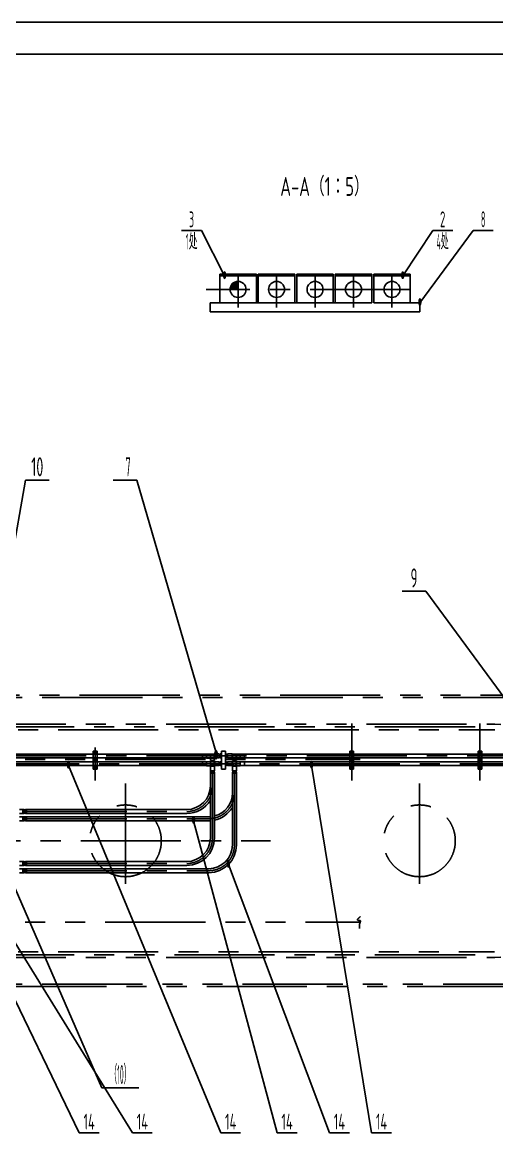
# Model space of a CAD drawing. Header units: millimetres. Extents: x 97 to 21097, y 66 to 14916.
# Drawn here: x 12152 to 15852, y 6259 to 14916 of the extents above; entities that cross this region are included whole.
import ezdxf
from ezdxf.enums import TextEntityAlignment as Align

# ---------------------------------------------------------------- set-up
doc = ezdxf.new("R2010")
doc.units = ezdxf.units.MM
doc.header["$LTSCALE"] = 500
doc.header["$MEASUREMENT"] = 0
doc.linetypes.add('G', pattern=[2, 1.25, -0.25, 0.25, -0.25])
doc.linetypes.add('K', pattern=[2.5, 1.25, -0.25, 0.25, -0.25, 0.25, -0.25])
for name, color, linetype in [('01', 7, 'Continuous'), ('02', 1, 'Continuous'), ('05', 4, 'G'), ('07', 6, 'K'), ('11', 3, 'Continuous')]:
    doc.layers.add(name, color=color, linetype=linetype)
doc.styles.get("Standard").update_dxf_attribs({"font": 'isocp', "width": 0.707, "bigfont": 'intecad.shx'})

# ---------------------------------------------------------------- blocks, each defined once
blk = doc.blocks.new('*U130')
at = {"layer": '01'}
blk.add_lwpolyline([(415, 292), (25, 292)], dxfattribs=at)
at = {"layer": '02'}
blk.add_lwpolyline([(420, 297), (0, 297)], dxfattribs=at)

msp = doc.modelspace()

# ---------------------------------------------------------------- hatches: boundary and pattern name
at = {"layer": '01', "ltscale": 1.25}
h = msp.add_hatch(dxfattribs=at)
h.set_pattern_fill('ANSI31', color=256, scale=0.25, style=0)
h.set_pattern_definition([(45, (10619.492166, 165.87253), (-0.02209708691, 0.02209708691), [])])
h.paths.add_polyline_path([(13772.4, 12832.8), (13834.9, 12832.8), (13834.9, 12895.3, 0.414214)])

# ---------------------------------------------------------------- linework, layer by layer
at = {"layer": '01', "color": 7, "linetype": 'Continuous', "ltscale": 1.25}
for p, q in [((13692.4, 12952.8), (13977.4, 12952.8)), ((13692.4, 12727.8), (13692.4, 12952.8)), ((13692.4, 12937.8), (13977.4, 12937.8)), ((13977.4, 12952.8), (13977.4, 12727.8)), ((13992.4, 12952.8), (14277.4, 12952.8)), ((13992.4, 12727.8), (13992.4, 12952.8)), ((13992.4, 12937.8), (14277.4, 12937.8)), ((14277.4, 12952.8), (14277.4, 12727.8)), ((14292.4, 12952.8), (14577.4, 12952.8)), ((14292.4, 12727.8), (14292.4, 12952.8)), ((14292.4, 12937.8), (14577.4, 12937.8)), ((14577.4, 12952.8), (14577.4, 12727.8)), ((14592.4, 12952.8), (14877.4, 12952.8)), ((14592.4, 12727.8), (14592.4, 12952.8)), ((14592.4, 12937.8), (14877.4, 12937.8)), ((14877.4, 12952.8), (14877.4, 12727.8)), ((14892.4, 12952.8), (15177.4, 12952.8)), ((14892.4, 12727.8), (14892.4, 12952.8)), ((14892.4, 12937.8), (15177.4, 12937.8)), ((15177.4, 12952.8), (15177.4, 12727.8)), ((14695.8, 12727.8), (13617.4, 12727.8)), ((13617.4, 12657.8), (13617.4, 12727.8)), ((13977.4, 12727.8), (13692.4, 12727.8)), ((14277.4, 12727.8), (13992.4, 12727.8)), ((14577.4, 12727.8), (14292.4, 12727.8)), ((14877.4, 12727.8), (14592.4, 12727.8)), ((15252.4, 12727.8), (14892.4, 12727.8)), ((15252.4, 12727.8), (15252.4, 12657.8)), ((15252.4, 12657.8), (13617.4, 12657.8)), ((12705.7, 9092.9), (12705.7, 9233.9)), ((12735.7, 9233.9), (12705.7, 9233.9)), ((12705.7, 9233.9), (12705.7, 9227.9)), ((12735.7, 9224.9), (12705.7, 9224.9)), ((12705.7, 9224.9), (12705.7, 9167.9)), ((12705.7, 9218.9), (12705.7, 9221.9)), ((12735.7, 9218.9), (12705.7, 9218.9)), ((12735.7, 9218.9), (12705.7, 9218.9)), ((12713.7, 9218.9), (12713.7, 9233.9)), ((12720.7, 9083.3), (12720.7, 9233.9)), ((12727.7, 9218.9), (12727.7, 9233.9)), ((12735.7, 9092.9), (12735.7, 9233.9)), ((12735.7, 9227.9), (12735.7, 9233.9)), ((12735.7, 9167.9), (12735.7, 9224.9)), ((12735.7, 9221.9), (12735.7, 9218.9)), ((13619.1, 9211.7), (13619.3, 9195.9)), ((13624.9, 9176.5), (13624.9, 9180.6)), ((13626.2, 9176.5), (13626.1, 9180.6)), ((13643.9, 9176.5), (13643.9, 9180.8)), ((13645.2, 9176.5), (13645.1, 9180.8)), ((13653.4, 9206.6), (13650.3, 9206.6)), ((13653.4, 9205.3), (13650.3, 9205.3)), ((13653.4, 9187.6), (13650.5, 9187.6)), ((13653.4, 9186.4), (13650.5, 9186.3)), ((13688.4, 9180.9), (13688.4, 9212)), ((13695.7, 9212), (13695.7, 9180.9)), ((13705.7, 9092.9), (13705.7, 9233.9)), ((13705.7, 9233.9), (13705.7, 9227.9)), ((13735.7, 9233.9), (13705.7, 9233.9)), ((13705.7, 9224.9), (13705.7, 9167.9)), ((13705.7, 9218.9), (13705.7, 9221.9)), ((13705.7, 9212), (13705.7, 9180.9)), ((13735.7, 9092.9), (13735.7, 9233.9)), ((13735.7, 9227.9), (13735.7, 9233.9)), ((13735.7, 9167.9), (13735.7, 9224.9)), ((13735.7, 9221.9), (13735.7, 9218.9)), ((13735.7, 9218.9), (13735.7, 9221.9)), ((13735.7, 9212), (13735.7, 9180.9)), ((13745.7, 9212), (13745.7, 9180.9)), ((13753, 9180.9), (13753, 9212)), ((13788, 9206.6), (13791.1, 9206.6)), ((13788, 9205.3), (13791.1, 9205.3)), ((13788, 9187.6), (13790.9, 9187.6)), ((13788, 9186.4), (13790.9, 9186.3)), ((13796.2, 9176.5), (13796.3, 9180.8)), ((13797.5, 9176.5), (13797.5, 9180.8)), ((13815.2, 9176.5), (13815.2, 9180.6)), ((13816.4, 9176.5), (13816.5, 9180.6)), ((13822.2, 9211.7), (13822.1, 9195.9)), ((14705.7, 9092.9), (14705.7, 9233.9)), ((14735.7, 9233.9), (14705.7, 9233.9)), ((14705.7, 9233.9), (14705.7, 9227.9)), ((14735.7, 9224.9), (14705.7, 9224.9)), ((14705.7, 9224.9), (14705.7, 9167.9)), ((14705.7, 9218.9), (14705.7, 9221.9)), ((14735.7, 9218.9), (14705.7, 9218.9)), ((14735.7, 9218.9), (14705.7, 9218.9)), ((14713.7, 9218.9), (14713.7, 9233.9)), ((14720.7, 9083.3), (14720.7, 9233.9)), ((14727.7, 9218.9), (14727.7, 9233.9)), ((14735.7, 9092.9), (14735.7, 9233.9)), ((14735.7, 9227.9), (14735.7, 9233.9)), ((14735.7, 9167.9), (14735.7, 9224.9)), ((14735.7, 9221.9), (14735.7, 9218.9)), ((15705.7, 9092.9), (15705.7, 9233.9)), ((15705.7, 9233.9), (15705.7, 9227.9)), ((15735.7, 9233.9), (15705.7, 9233.9)), ((15705.7, 9224.9), (15705.7, 9167.9)), ((15735.7, 9224.9), (15705.7, 9224.9)), ((15705.7, 9218.9), (15705.7, 9221.9)), ((15735.7, 9218.9), (15705.7, 9218.9)), ((15735.7, 9218.9), (15705.7, 9218.9)), ((15713.7, 9218.9), (15713.7, 9233.9)), ((15720.7, 9083.3), (15720.7, 9233.9)), ((15727.7, 9218.9), (15727.7, 9233.9)), ((15735.7, 9092.9), (15735.7, 9233.9)), ((15735.7, 9227.9), (15735.7, 9233.9)), ((15735.7, 9167.9), (15735.7, 9224.9)), ((15735.7, 9221.9), (15735.7, 9218.9)), ((12705.7, 9167.9), (12735.7, 9167.9)), ((12705.7, 9164.9), (12705.7, 9107.9)), ((12735.7, 9164.9), (12705.7, 9164.9)), ((12705.7, 9107.9), (12735.7, 9107.9)), ((12705.7, 9092.9), (12735.7, 9092.9)), ((12713.7, 9092.9), (12713.7, 9107.9)), ((12727.7, 9092.9), (12727.7, 9107.9)), ((12735.7, 9107.9), (12735.7, 9164.9)), ((13619.1, 9151.7), (13619.3, 9135.9)), ((13624.9, 9116.5), (13624.9, 9120.6)), ((13626.2, 9116.5), (13626.1, 9120.6)), ((13643.9, 9116.5), (13643.9, 9120.8)), ((13645.2, 9116.5), (13645.1, 9120.8)), ((13650.2, 9152.1), (13650.4, 9136.2)), ((13653.4, 9146.6), (13650.3, 9146.6)), ((13653.4, 9145.3), (13650.3, 9145.3)), ((13653.4, 9127.6), (13650.5, 9127.6)), ((13653.4, 9126.4), (13650.5, 9126.3)), ((13688.4, 9120.9), (13688.4, 9152)), ((13695.7, 9152), (13695.7, 9120.9)), ((13705.7, 9164.9), (13705.7, 9107.9)), ((13705.7, 9152), (13705.7, 9120.9)), ((13705.7, 9092.9), (13735.7, 9092.9)), ((13735.7, 9107.9), (13735.7, 9164.9)), ((13735.7, 9164.9), (13735.7, 9107.9)), ((13735.7, 9152), (13735.7, 9120.9)), ((13745.7, 9152), (13745.7, 9120.9)), ((13753, 9120.9), (13753, 9152)), ((13788, 9146.6), (13791.1, 9146.6)), ((13788, 9145.3), (13791.1, 9145.3)), ((13788, 9127.6), (13790.9, 9127.6)), ((13788, 9126.4), (13790.9, 9126.3)), ((13791.2, 9152.1), (13791, 9136.2)), ((13796.2, 9116.5), (13796.3, 9120.8)), ((13797.5, 9116.5), (13797.5, 9120.8)), ((13815.2, 9116.5), (13815.2, 9120.6)), ((13816.4, 9116.5), (13816.5, 9120.6)), ((14705.7, 9167.9), (14735.7, 9167.9)), ((14705.7, 9164.9), (14705.7, 9107.9)), ((14735.7, 9164.9), (14705.7, 9164.9)), ((14705.7, 9107.9), (14735.7, 9107.9)), ((14705.7, 9092.9), (14735.7, 9092.9)), ((14713.7, 9092.9), (14713.7, 9107.9)), ((14727.7, 9092.9), (14727.7, 9107.9)), ((14735.7, 9107.9), (14735.7, 9164.9)), ((15705.7, 9167.9), (15735.7, 9167.9)), ((15705.7, 9164.9), (15705.7, 9107.9)), ((15735.7, 9164.9), (15705.7, 9164.9)), ((15705.7, 9107.9), (15735.7, 9107.9)), ((15705.7, 9092.9), (15735.7, 9092.9)), ((15713.7, 9092.9), (15713.7, 9107.9)), ((15727.7, 9092.9), (15727.7, 9107.9)), ((15735.7, 9107.9), (15735.7, 9164.9)), ((13619.2, 9081.5), (13650.4, 9081.5)), ((13619.2, 9071.5), (13650.4, 9071.5)), ((13619.2, 9061.5), (13650.4, 9061.5)), ((13822.1, 9081.5), (13790.9, 9081.5)), ((13822.1, 9071.5), (13790.9, 9071.5)), ((13822.1, 9061.5), (13790.9, 9061.5)), ((12166.6, 8748), (12166.6, 8779.2)), ((12176.6, 8748), (12176.6, 8779.2)), ((12186.6, 8748), (12186.6, 8779.2)), ((12166.6, 8692), (12166.6, 8723.2)), ((12176.6, 8692), (12176.6, 8723.2)), ((12186.6, 8692), (12186.6, 8723.2)), ((12166.6, 8373.9), (12166.6, 8342.7)), ((12166.6, 8317.9), (12166.6, 8286.7)), ((12176.6, 8373.9), (12176.6, 8342.7)), ((12176.6, 8317.9), (12176.6, 8286.7)), ((12186.6, 8373.9), (12186.6, 8342.7)), ((12186.6, 8317.9), (12186.6, 8286.7))]:
    msp.add_line(p, q, dxfattribs=at)
at = {"layer": '01', "ltscale": 1.25}
for p, q in [((14720.7, 9448.4), (14720.7, 9004.8)), ((15720.7, 9448.4), (15720.7, 9004.8)), ((13589.9, 9211.4), (12077.1, 9211.4)), ((13643.4, 9181.4), (12089.5, 9181.4)), ((12720.7, 9262.4), (12720.7, 9004.8)), ((13556.8, 9211.4), (13556.8, 9181.4)), ((13589.9, 9211.7), (13619.1, 9211.7)), ((13589.9, 9180.5), (13589.9, 9211.7)), ((13589.9, 9180.5), (13624.9, 9180.5)), ((13619.2, 9176.5), (13650.4, 9176.5)), ((13619.2, 9176.5), (13619.2, 9161)), ((13650.4, 9161), (13650.4, 9176.5)), ((13653.4, 9180.9), (13653.4, 9212)), ((13653.4, 9212), (13688.4, 9212)), ((13688.4, 9212), (13653.4, 9212)), ((13653.4, 9180.9), (13688.4, 9180.9)), ((13688.4, 9180.9), (13653.4, 9180.9)), ((13688.4, 9212), (13688.4, 9180.9)), ((13695.7, 9207.4), (13688.4, 9207.4)), ((13695.7, 9185.4), (13688.4, 9185.4)), ((13695.7, 9212), (13705.7, 9212)), ((13695.7, 9204.2), (13705.7, 9204.2)), ((13695.7, 9188.7), (13705.7, 9188.7)), ((13695.7, 9180.9), (13705.7, 9180.9)), ((13745.7, 9212), (13735.7, 9212)), ((13735.7, 9207.4), (13743, 9207.4)), ((13745.7, 9204.2), (13735.7, 9204.2)), ((13745.7, 9188.7), (13735.7, 9188.7)), ((13735.7, 9185.4), (13743, 9185.4)), ((13745.7, 9180.9), (13735.7, 9180.9)), ((13745.7, 9207.4), (13753, 9207.4)), ((13745.7, 9185.4), (13753, 9185.4)), ((13753, 9212), (13753, 9180.9)), ((13753, 9212), (13788, 9212)), ((13788, 9212), (13753, 9212)), ((13753, 9180.9), (13788, 9180.9)), ((13788, 9180.9), (13753, 9180.9)), ((13788, 9180.9), (13788, 9212)), ((13790.9, 9161), (13790.9, 9176.5)), ((13822.1, 9176.5), (13790.9, 9176.5)), ((15903.9, 9211.4), (13798, 9211.4)), ((15903.9, 9181.4), (13798, 9181.4)), ((13851.4, 9180.5), (13816.4, 9180.5)), ((13822.1, 9176.5), (13822.1, 9161)), ((13851.4, 9211.7), (13822.2, 9211.7)), ((13851.4, 9180.5), (13851.4, 9211.7)), ((13884.5, 9211.4), (13884.5, 9181.4)), ((14720.7, 9262.4), (14720.7, 9004.8)), ((15720.7, 9262.4), (15720.7, 9004.8)), ((13589.9, 9151.4), (12098.5, 9151.4)), ((13589.9, 9121.4), (12104.3, 9121.4)), ((13556.8, 9151.4), (13556.8, 9121.4)), ((13589.9, 9120.5), (13589.9, 9151.7)), ((13589.9, 9151.7), (13619.1, 9151.7)), ((13589.9, 9120.5), (13624.9, 9120.5)), ((13619.2, 9116.5), (13619.2, 9081.5)), ((13619.2, 9116.5), (13650.4, 9116.5)), ((13650.4, 9116.5), (13650.4, 9081.5)), ((13688.4, 9152), (13653.4, 9152)), ((13653.4, 9152), (13688.4, 9152)), ((13653.4, 9120.9), (13653.4, 9152)), ((13688.4, 9120.9), (13653.4, 9120.9)), ((13653.4, 9120.9), (13688.4, 9120.9)), ((13688.4, 9152), (13688.4, 9120.9)), ((13695.7, 9147.4), (13688.4, 9147.4)), ((13695.7, 9125.4), (13688.4, 9125.4)), ((13695.7, 9152), (13705.7, 9152)), ((13695.7, 9144.2), (13705.7, 9144.2)), ((13695.7, 9128.7), (13705.7, 9128.7)), ((13695.7, 9120.9), (13705.7, 9120.9)), ((13745.7, 9152), (13735.7, 9152)), ((13745.7, 9144.2), (13735.7, 9144.2)), ((13745.7, 9128.7), (13735.7, 9128.7)), ((13745.7, 9120.9), (13735.7, 9120.9)), ((13745.7, 9147.4), (13753, 9147.4)), ((13745.7, 9125.4), (13753, 9125.4)), ((13788, 9152), (13753, 9152)), ((13753, 9152), (13788, 9152)), ((13753, 9152), (13753, 9120.9)), ((13788, 9120.9), (13753, 9120.9)), ((13753, 9120.9), (13788, 9120.9)), ((13788, 9120.9), (13788, 9152)), ((13822.1, 9116.5), (13790.9, 9116.5)), ((13790.9, 9116.5), (13790.9, 9081.5)), ((13851.4, 9120.5), (13816.4, 9120.5)), ((13851.4, 9151.7), (13822.1, 9151.7)), ((13822.1, 9116.5), (13822.1, 9081.5)), ((13851.4, 9120.5), (13851.4, 9151.7)), ((15903.9, 9151.4), (13851.4, 9151.4)), ((15903.9, 9121.4), (13851.4, 9121.4)), ((13884.5, 9151.4), (13884.5, 9121.4)), ((13619.2, 9071.5), (13619.2, 9061.5)), ((13619.2, 9061.5), (13619.2, 8558.9)), ((13621, 9081.5), (13621, 9071.5)), ((13627, 9071.5), (13627, 9061.5)), ((13642.6, 9071.5), (13642.6, 9061.5)), ((13648.6, 9081.5), (13648.6, 9071.5)), ((13650.4, 9071.5), (13650.4, 9061.5)), ((13650.4, 9061.5), (13650.4, 8557.7)), ((13790.9, 9071.5), (13790.9, 9061.5)), ((13790.9, 9061.5), (13790.9, 8502.9)), ((13792.8, 9081.5), (13792.8, 9071.5)), ((13798.7, 9071.5), (13798.7, 9061.5)), ((13814.3, 9071.5), (13814.3, 9061.5)), ((13820.3, 9081.5), (13820.3, 9071.5)), ((13822.1, 9071.5), (13822.1, 9061.5)), ((13822.1, 9061.5), (13822.1, 8501.7)), ((12131.6, 8779.2), (12166.6, 8779.2)), ((12131.6, 8748), (12166.6, 8748)), ((12157.6, 8748), (12157.6, 8779.2)), ((12166.6, 8777.4), (12176.6, 8777.4)), ((12166.6, 8749.8), (12176.6, 8749.8)), ((12176.6, 8779.2), (12186.6, 8779.2)), ((12176.6, 8771.4), (12186.6, 8771.4)), ((12176.6, 8755.8), (12186.6, 8755.8)), ((12176.6, 8748), (12186.6, 8748)), ((12186.6, 8779.2), (13434.2, 8779.2)), ((12186.6, 8748), (13435.4, 8748)), ((12131.6, 8723.2), (12166.6, 8723.2)), ((12131.6, 8692), (12166.6, 8692)), ((12157.6, 8692), (12157.6, 8723.2)), ((12166.6, 8721.4), (12176.6, 8721.4)), ((12166.6, 8693.8), (12176.6, 8693.8)), ((12176.6, 8723.2), (12186.6, 8723.2)), ((12176.6, 8715.4), (12186.6, 8715.4)), ((12176.6, 8699.8), (12186.6, 8699.8)), ((12176.6, 8692), (12186.6, 8692)), ((12186.6, 8723.2), (13605.9, 8723.2)), ((12186.6, 8692), (13607.1, 8692)), ((12131.6, 8373.9), (12166.6, 8373.9)), ((12131.6, 8342.7), (12166.6, 8342.7)), ((12131.6, 8317.9), (12166.6, 8317.9)), ((12157.6, 8373.9), (12157.6, 8342.7)), ((12157.6, 8317.9), (12157.6, 8286.7)), ((12166.6, 8372.1), (12176.6, 8372.1)), ((12166.6, 8344.5), (12176.6, 8344.5)), ((12166.6, 8316.1), (12176.6, 8316.1)), ((12176.6, 8373.9), (12186.6, 8373.9)), ((12176.6, 8366.1), (12186.6, 8366.1)), ((12176.6, 8350.5), (12186.6, 8350.5)), ((12176.6, 8342.7), (12186.6, 8342.7)), ((12176.6, 8317.9), (12186.6, 8317.9)), ((12186.6, 8373.9), (13434.2, 8373.9)), ((12186.6, 8342.7), (13435.4, 8342.7)), ((12186.6, 8317.9), (13605.9, 8317.9)), ((12131.6, 8286.7), (12166.6, 8286.7)), ((12166.6, 8288.5), (12176.6, 8288.5)), ((12176.6, 8310.1), (12186.6, 8310.1)), ((12176.6, 8294.5), (12186.6, 8294.5)), ((12176.6, 8286.7), (12186.6, 8286.7)), ((12186.6, 8286.7), (13607.1, 8286.7))]:
    msp.add_line(p, q, dxfattribs=at)
at = {"layer": '01', "color": 7, "linetype": 'Continuous', "ltscale": 1.25}
for points in [[(13619.1, 9211.3), (13650.2, 9211.6), (13650.5, 9181.3), (13619.4, 9180.9)], [(13822.2, 9211.3), (13791.2, 9211.6), (13790.8, 9181.3), (13821.9, 9180.9)], [(13619.1, 9151.3), (13650.2, 9151.6), (13650.5, 9121.3), (13619.4, 9120.9)]]:
    msp.add_lwpolyline(points, close=True, dxfattribs=at)
at = {"layer": '01', "ltscale": 1.25}
msp.add_lwpolyline([(13791, 9151.8), (13791, 9120.7), (13822.1, 9120.7), (13822.1, 9151.8)], close=True, dxfattribs=at)
at = {"layer": '01', "color": 7, "linetype": 'Continuous', "ltscale": 1.25}
for centre, radius in [((13834.9, 12832.8), 62.5), ((14134.9, 12832.8), 62.5), ((14434.9, 12832.8), 62.5), ((14734.9, 12832.8), 62.5), ((15034.9, 12832.8), 62.5), ((13634.8, 9136.3), 15.5), ((13806.5, 9136.3), 15.5)]:
    msp.add_circle(centre, radius, dxfattribs=at)
at = {"layer": '01', "ltscale": 1.25}
for centre in [(13634.8, 9196.3), (13806.5, 9196.3)]:
    msp.add_circle(centre, 15.2, dxfattribs=at)
for centre, radius, start, end in [((13434.2, 8964.2), 185, 270, 0), ((13435.4, 8963), 215, 270, 328.75875), ((13605.9, 8908.2), 185, 283.90708, 0), ((13607.1, 8907), 215, 281.61516, 328.75875), ((13605.9, 8908.2), 185, 270, 274.11877), ((13607.1, 8907), 215, 270, 273.22907), ((13434.2, 8558.9), 185, 270, 0), ((13435.4, 8557.7), 215, 270, 0), ((13605.9, 8502.9), 185, 270, 0), ((13607.1, 8501.7), 215, 270, 0)]:
    msp.add_arc(centre, radius, start, end, dxfattribs=at)
at = {"layer": '02', "ltscale": 1.25}
for p, q in [((13550.1, 13292.8), (13395.1, 13292.8)), ((13729.6, 12937.8), (13550.1, 13292.8)), ((15118.6, 12937.8), (15352.3, 13292.8)), ((15252.4, 12727.8), (15668.1, 13292.8)), ((15352.3, 13292.8), (15508.2, 13292.8)), ((15668.1, 13292.8), (15823.1, 13292.8)), ((11721.6, 8745.3), (12176.5, 11346.3)), ((12176.5, 11346.3), (12362.5, 11346.3)), ((13046.2, 11346.3), (12860.2, 11346.3)), ((13666.3, 9212), (13046.2, 11346.3)), ((15299.9, 10479.9), (15113.9, 10479.9)), ((16661.8, 8625.9), (15299.9, 10479.9)), ((13688.4, 9206.4), (13695.7, 9206.4)), ((13688.4, 9186.4), (13695.7, 9186.4)), ((13743, 9206.4), (13735.7, 9206.4)), ((13743, 9186.4), (13735.7, 9186.4)), ((13753, 9206.4), (13745.7, 9206.4)), ((13753, 9186.4), (13745.7, 9186.4)), ((12512.3, 9121.4), (13699.6, 6259.2)), ((13688.4, 9146.4), (13695.7, 9146.4)), ((13688.4, 9126.4), (13695.7, 9126.4)), ((13753, 9146.4), (13745.7, 9146.4)), ((13753, 9126.4), (13745.7, 9126.4)), ((14407.7, 9121.4), (14875.9, 6259.2)), ((13487.9, 8692), (14139.5, 6259.2)), ((12018.3, 8342.3), (12773.3, 6609.1)), ((13759.2, 8349.7), (14547.7, 6259.2)), ((11791.4, 7922.8), (12596.6, 6259.2)), ((12042.7, 7828.9), (13010.9, 6259.2)), ((12773.3, 6609.1), (13062.3, 6609.1)), ((12596.6, 6259.2), (12751.6, 6259.2)), ((13010.9, 6259.2), (13165.9, 6259.2)), ((13699.6, 6259.2), (13854.6, 6259.2)), ((14139.5, 6259.2), (14294.5, 6259.2)), ((14547.7, 6259.2), (14702.7, 6259.2)), ((14875.9, 6259.2), (15030.9, 6259.2))]:
    msp.add_line(p, q, dxfattribs=at)
for points in [[(13619.2, 9161), (13625.8, 9161), (13636, 9159.2), (13641.9, 9161), (13647.9, 9160.6), (13650.4, 9160.6)], [(13822.1, 9161), (13815.6, 9161), (13805.4, 9159.2), (13799.5, 9161), (13793.5, 9160.6), (13790.9, 9160.6)]]:
    msp.add_spline(points, degree=3, dxfattribs=at)
at = {"layer": '05', "color": 4, "linetype": 'G', "ltscale": 1.25}
for p, q in [((13834.9, 12952.8), (13834.9, 12691)), ((14134.9, 12952.8), (14134.9, 12691)), ((14434.9, 12952.8), (14434.9, 12691)), ((14734.9, 12952.8), (14734.9, 12691)), ((15034.9, 12952.8), (15034.9, 12691)), ((15177.4, 12832.8), (13586.3, 12832.8)), ((16401.5, 9196.4), (5683.7, 9196.4)), ((16345.5, 9136.4), (5648.5, 9136.4)), ((13634.8, 9061.5), (13634.8, 8558.3)), ((13806.5, 9061.5), (13806.5, 8502.3)), ((12186.6, 8763.6), (13434.8, 8763.6)), ((12186.6, 8707.6), (13606.5, 8707.6)), ((12186.6, 8358.3), (13434.8, 8358.3)), ((12186.6, 8302.3), (13606.5, 8302.3))]:
    msp.add_line(p, q, dxfattribs=at)
at = {"layer": '05', "ltscale": 1.25}
msp.add_line((10108.1, 8535), (14086.6, 8535), dxfattribs=at)
at = {"layer": '05', "color": 4, "linetype": 'G', "ltscale": 1.25}
for centre in [(13434.8, 8963.6), (13606.5, 8907.6), (13434.8, 8558.3), (13606.5, 8502.3)]:
    msp.add_arc(centre, 200, 270, 0, dxfattribs=at)
at = {"layer": '07', "color": 6, "linetype": 'K', "ltscale": 1.25}
for p, q in [((6349.8, 9671.5), (17857, 9671.5)), ((9182.7, 9651.5), (17861.1, 9651.5)), ((7023.2, 9444), (15836.8, 9444)), ((17442.4, 9341.3), (15836.8, 9444)), ((7088.5, 9424), (15836.2, 9424)), ((9306.9, 9399), (15836.2, 9399)), ((17312, 9304.3), (15834.6, 9399.1)), ((17384.8, 9324.9), (15836.2, 9424)), ((11236.7, 9170), (14786.8, 9170)), ((12957.2, 8980.8), (12957.2, 8142.7)), ((15249.2, 8980.8), (15249.2, 8142.7)), ((11236.7, 7900), (14786.8, 7900)), ((17312, 7765.8), (15835.4, 7671)), ((17384.8, 7745.1), (15836.2, 7646)), ((17442.4, 7728.7), (15836.8, 7626)), ((7023.2, 7626), (15836.8, 7626)), ((7088.5, 7646), (15836.2, 7646)), ((9306.9, 7671), (15835.4, 7671)), ((8903.2, 7398.5), (17857, 7398.5)), ((9182.7, 7418.5), (17861.1, 7418.5))]:
    msp.add_line(p, q, dxfattribs=at)
for centre in [(12957.2, 8535), (15249.2, 8535)]:
    msp.add_circle(centre, 279.5, dxfattribs=at)
msp.add_spline([(14790.5, 7946.2), (14767.6, 7916.1), (14787.2, 7912), (14784.1, 7892.3), (14781, 7874.7), (14781, 7852.2)], degree=3, dxfattribs=at)

# ---------------------------------------------------------------- block references
at = {"layer": '01', "xscale": 50, "yscale": 50, "zscale": 50}
msp.add_blockref('*U130', (96.9, 66), dxfattribs=at)

# ---------------------------------------------------------------- texts
at = {"layer": '02', "ltscale": 1.25, "width": 0.605172}
for height, p, p2 in [(50, (13714.6, 12912.8), (13744.6, 12912.8)), (50, (15103.6, 12912.8), (15133.6, 12912.8)), (50, (15237.4, 12702.8), (15267.4, 12702.8)), (60, (13645.1, 9168.5), (13681.1, 9168.5)), (50, (12497.3, 9096.4), (12527.3, 9096.4)), (50, (14392.7, 9096.4), (14422.7, 9096.4)), (50, (13472.9, 8667), (13502.9, 8667)), (50, (13744.2, 8324.7), (13774.2, 8324.7))]:
    msp.add_text('●', height=height, dxfattribs=at).set_placement(p, p2, align=Align.FIT)
at = {"layer": '11', "ltscale": 1.25, "width": 0.707}
msp.add_text('A-A（1：5）', height=147, dxfattribs=at).set_placement((14163.9, 13518), align=Align.BOTTOM_LEFT)
at = {"layer": '11', "ltscale": 1.25}
for s, height, width, p, p2 in [('3', 123.7, 0.527686, (13453.3, 13317.8), (13491.9, 13317.8)), ('2', 123.7, 0.562593, (15409, 13317.8), (15451.5, 13317.8)), ('8', 123.7, 0.514182, (15728.1, 13317.8), (15763.1, 13317.8)), ('1处', 123.74, 0.477458, (13426.1, 13144.1), (13519.1, 13144.1)), ('4处', 123.74, 0.403184, (15383.5, 13144.1), (15477, 13144.1)), ('10', 148.49, 0.606076, (12222.2, 11376.3), (12316.7, 11376.3)), ('7', 148.5, 0.514182, (12955.7, 11376.3), (12997.7, 11376.3)), ('9', 148.5, 0.579528, (15180.1, 10509.9), (15233.6, 10509.9)), ('（10）', 148.49, 0.393291, (12831.1, 6639.1), (13004.5, 6639.1)), ('14', 123.74, 0.614783, (12630.3, 6284.2), (12717.8, 6284.2)), ('14', 123.74, 0.614783, (13044.7, 6284.2), (13132.1, 6284.2)), ('14', 123.74, 0.614783, (13733.4, 6284.2), (13820.9, 6284.2)), ('14', 123.74, 0.614783, (14173.2, 6284.2), (14260.7, 6284.2)), ('14', 123.74, 0.614783, (14581.5, 6284.2), (14669, 6284.2)), ('14', 123.74, 0.614783, (14909.6, 6284.2), (14997.1, 6284.2))]:
    msp.add_text(s, height=height, dxfattribs=dict(at, width=width)).set_placement(p, p2, align=Align.FIT)

doc.saveas('drawing.dxf')
